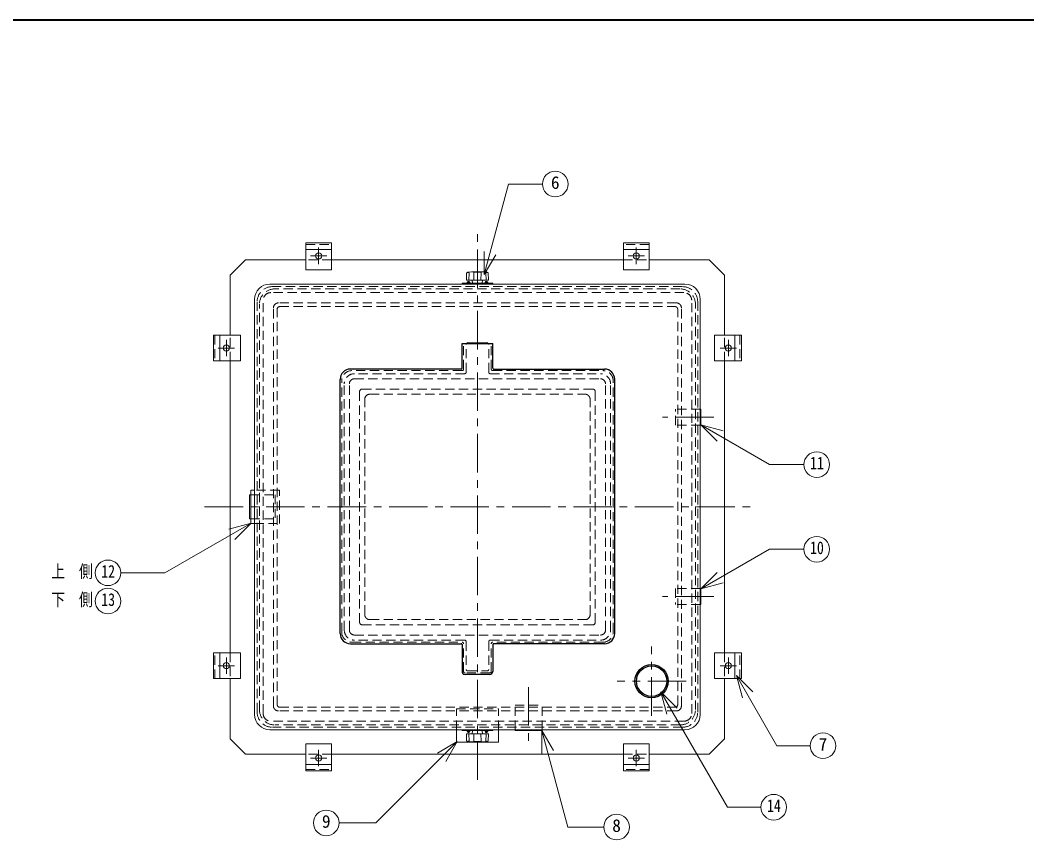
# Model space of a CAD drawing. Units: millimetres, scale not verified. Extents: x -3127 to 2948, y -2102 to 2112.
# Drawn here: x -982 to 983, y 513 to 2112 of the extents above; entities that cross this region are included whole.
import ezdxf
from ezdxf.enums import TextEntityAlignment as Align

# ---------------------------------------------------------------- set-up
doc = ezdxf.new("R2010")
doc.units = ezdxf.units.MM
doc.header["$LTSCALE"] = 15
doc.linetypes.add('CHAIN1', pattern=[8, 5, -1, 1, -1])
doc.linetypes.add('DASHED1', pattern=[1.8, 1.2, -0.6])
doc.layers.add('0-0_ﾚｲﾔ1', color=7, linetype='Continuous', lineweight=18)
doc.styles.add('ＭＳ ゴシック', font='')
doc.styles.get('ＭＳ ゴシック').set_extended_font_data('MS Gothic')

msp = doc.modelspace()

# ---------------------------------------------------------------- linework, layer by layer
at = {"layer": '0-0_ﾚｲﾔ1', "color": 1, "lineweight": 40}
msp.add_line((2948.42, 2112.5), (-3126.58, 2112.5), dxfattribs=at)
at = {"layer": '0-0_ﾚｲﾔ1'}
for p, q in [((-75.81, 1615.78), (-28.42, 1792.61)), ((37.86, 1792.61), (-28.42, 1792.61)), ((-75.81, 1615.78), (-75.81, 1660.78)), ((-75.81, 1615.78), (-53.31, 1654.75)), ((-110.54, 1605.52), (-110.12, 1618.67)), ((-100.84, 1620.99), (-108.22, 1620.6)), ((-106.01, 1605), (-105.53, 1619.55)), ((-77.84, 1621), (-100.32, 1621)), ((-95.93, 1605), (-96.42, 1619.55)), ((-82.22, 1605), (-81.74, 1619.55)), ((-77.32, 1620.99), (-69.93, 1620.6)), ((-72.14, 1605), (-72.63, 1619.55)), ((-67.62, 1605.52), (-68.04, 1618.67)), ((315.92, 1597.5), (-494.08, 1597.5)), ((-119.08, 1599), (-59.08, 1599)), ((-119.08, 1597.5), (-119.08, 1599)), ((-68.12, 1605), (-110.04, 1605)), ((-109.08, 1601), (-109.08, 1599)), ((-104.08, 1601), (-109.08, 1601)), ((-108.08, 1602.52), (-105.08, 1602.52)), ((-108.08, 1601), (-108.08, 1602.52)), ((-106.58, 1601), (-106.58, 1599)), ((-105.08, 1601), (-105.08, 1602.52)), ((-104.08, 1601), (-104.08, 1599)), ((-98.62, 1599.46), (-99.08, 1605)), ((-79.54, 1599.46), (-79.08, 1605)), ((-74.08, 1601), (-74.08, 1599)), ((-74.08, 1601), (-69.08, 1601)), ((-73.08, 1601), (-73.08, 1602.52)), ((-70.08, 1602.52), (-73.08, 1602.52)), ((-71.58, 1601), (-71.58, 1599)), ((-70.08, 1601), (-70.08, 1602.52)), ((-69.08, 1601), (-69.08, 1599)), ((-59.08, 1597.5), (-59.08, 1599)), ((-524.08, 1567.5), (-524.08, 757.5)), ((345.92, 1567.5), (345.92, 757.5)), ((346.98, 1322.4), (390.44, 1310.75)), ((346.98, 1322.4), (480.87, 1245.09)), ((346.98, 1322.4), (378.8, 1290.58)), ((548.25, 1245.09), (480.87, 1245.09)), ((-531.63, 1195), (-531.63, 1130)), ((-524.08, 1195), (-531.63, 1195)), ((-530.77, 1131.08), (-699.14, 1033.87)), ((-530.77, 1131.08), (-574.24, 1119.43)), ((-530.77, 1131.08), (-562.59, 1099.26)), ((-531.63, 1130), (-524.08, 1130)), ((346.98, 1002.61), (480.87, 1079.92)), ((548.25, 1079.92), (480.87, 1079.92)), ((-785.23, 1033.87), (-699.14, 1033.87)), ((346.98, 1002.61), (378.8, 1034.43)), ((346.98, 1002.61), (390.44, 1014.26)), ((416.42, 833.62), (428.06, 790.15)), ((416.42, 833.62), (448.24, 801.8)), ((416.42, 833.62), (495.55, 696.56)), ((269.08, 801.42), (300.9, 769.6)), ((269.08, 801.42), (280.73, 757.95)), ((269.08, 801.42), (398.95, 576.49)), ((315.92, 727.5), (-494.08, 727.5)), ((-119.08, 727.5), (-119.08, 726)), ((-59.08, 727.5), (-59.08, 726)), ((-59.08, 726), (-119.08, 726)), ((-110.54, 719.49), (-110.12, 706.34)), ((-110.04, 720), (-68.12, 720)), ((-109.08, 724), (-109.08, 726)), ((-104.08, 724), (-109.08, 724)), ((-108.08, 724), (-108.08, 722.49)), ((-108.08, 722.49), (-105.08, 722.49)), ((-106.58, 724), (-106.58, 726)), ((-106.01, 720), (-105.53, 705.46)), ((-105.08, 724), (-105.08, 722.49)), ((-104.08, 724), (-104.08, 726)), ((-98.62, 725.55), (-99.08, 720)), ((-95.93, 720), (-96.42, 705.46)), ((-82.22, 720), (-81.74, 705.46)), ((-79.54, 725.55), (-79.08, 720)), ((-74.08, 724), (-74.08, 726)), ((-74.08, 724), (-69.08, 724)), ((-73.08, 724), (-73.08, 722.49)), ((-70.08, 722.49), (-73.08, 722.49)), ((-72.14, 720), (-72.63, 705.46)), ((-71.58, 724), (-71.58, 726)), ((-70.08, 724), (-70.08, 722.49)), ((-69.08, 724), (-69.08, 726)), ((-67.62, 719.49), (-68.04, 706.34)), ((36.89, 726.38), (87.43, 537.77)), ((36.89, 726.38), (59.39, 687.41)), ((36.89, 726.38), (36.89, 681.38)), ((-128.32, 704.67), (-287.08, 545.9)), ((-128.32, 704.67), (-167.29, 682.17)), ((-128.32, 704.67), (-150.82, 665.69)), ((-100.84, 704.02), (-108.22, 704.41)), ((-100.32, 704), (-77.84, 704)), ((-77.32, 704.02), (-69.93, 704.41)), ((560.41, 696.56), (495.55, 696.56)), ((464.3, 576.49), (398.95, 576.49)), ((-287.08, 545.9), (-359.14, 545.9)), ((157.54, 537.77), (87.43, 537.77))]:
    msp.add_line(p, q, dxfattribs=at)
at = {"layer": '0-0_ﾚｲﾔ1', "color": 4, "linetype": 'CHAIN1', "lineweight": 9}
for p, q in [((-89.08, 630), (-89.08, 1695)), ((-415.08, 1652.5), (-383.08, 1652.5)), ((-399.08, 1636.5), (-399.08, 1668.5)), ((236.92, 1652.5), (204.92, 1652.5)), ((220.92, 1636.5), (220.92, 1668.5)), ((-579.08, 1488.5), (-579.08, 1456.5)), ((400.92, 1488.5), (400.92, 1456.5)), ((-563.08, 1472.5), (-595.08, 1472.5)), ((384.92, 1472.5), (416.92, 1472.5)), ((372.25, 1337.5), (272.25, 1337.5)), ((-621.58, 1162.5), (443.42, 1162.5)), ((372.25, 987.5), (272.25, 987.5)), ((250.92, 755), (250.92, 890)), ((-579.08, 836.5), (-579.08, 868.5)), ((400.92, 836.5), (400.92, 868.5)), ((-563.08, 852.5), (-595.08, 852.5)), ((384.92, 852.5), (416.92, 852.5)), ((10.92, 810.95), (10.92, 690.95)), ((318.42, 822.5), (183.42, 822.5)), ((-399.08, 688.5), (-399.08, 656.5)), ((220.92, 688.5), (220.92, 656.5)), ((-415.08, 672.5), (-383.08, 672.5)), ((236.92, 672.5), (204.92, 672.5))]:
    msp.add_line(p, q, dxfattribs=at)
at = {"layer": '0-0_ﾚｲﾔ1', "color": 4, "lineweight": 9}
for p, q in [((-424.08, 1677.8), (-374.08, 1677.8)), ((-424.08, 1665), (-424.08, 1677.8)), ((-374.08, 1665), (-374.08, 1677.8)), ((195.92, 1665), (195.92, 1677.8)), ((245.92, 1677.8), (195.92, 1677.8)), ((245.92, 1665), (245.92, 1677.8)), ((-571.58, 1615), (-541.58, 1645)), ((-541.58, 1645), (-424.08, 1645)), ((-374.08, 1645), (195.92, 1645)), ((245.92, 1645), (363.42, 1645)), ((363.42, 1645), (393.42, 1615)), ((-571.58, 1497.5), (-571.58, 1615)), ((393.42, 1497.5), (393.42, 1615)), ((-604.37, 1497.5), (-604.37, 1447.5)), ((-591.58, 1497.5), (-604.37, 1497.5)), ((413.42, 1497.5), (426.21, 1497.5)), ((426.21, 1497.5), (426.21, 1447.5)), ((-591.58, 1447.5), (-604.37, 1447.5)), ((-571.58, 877.5), (-571.58, 1447.5)), ((393.42, 877.5), (393.42, 1447.5)), ((413.42, 1447.5), (426.21, 1447.5)), ((-533.83, 1139), (-533.83, 1186)), ((-531.63, 1186), (-533.83, 1186)), ((-531.63, 1139), (-533.83, 1139)), ((-591.58, 877.5), (-604.37, 877.5)), ((-604.37, 827.5), (-604.37, 877.5)), ((413.42, 877.5), (426.21, 877.5)), ((426.21, 827.5), (426.21, 877.5)), ((-591.58, 827.5), (-604.37, 827.5)), ((-571.58, 710), (-571.58, 827.5)), ((393.42, 710), (393.42, 827.5)), ((413.42, 827.5), (426.21, 827.5)), ((-130.08, 703.51), (-130.08, 727.5)), ((-48.08, 703.51), (-48.08, 727.5)), ((-541.58, 680), (-571.58, 710)), ((393.42, 710), (363.42, 680)), ((-130.08, 703.51), (-48.08, 703.51)), ((-424.08, 680), (-541.58, 680)), ((195.92, 680), (-374.08, 680)), ((363.42, 680), (245.92, 680)), ((-424.08, 660), (-424.08, 647.21)), ((-374.08, 660), (-374.08, 647.21)), ((195.92, 660), (195.92, 647.21)), ((245.92, 660), (245.92, 647.21)), ((-424.08, 647.21), (-374.08, 647.21)), ((245.92, 647.21), (195.92, 647.21))]:
    msp.add_line(p, q, dxfattribs=at)
at = {"layer": '0-0_ﾚｲﾔ1', "color": 4, "linetype": 'DASHED1', "lineweight": 9}
for p, q in [((-424.08, 1674.94), (-374.08, 1674.94)), ((245.92, 1674.94), (195.92, 1674.94)), ((-374.08, 1645), (-424.08, 1645)), ((195.92, 1645), (245.92, 1645)), ((310.92, 1592.5), (-489.08, 1592.5)), ((314.11, 1580.69), (-492.27, 1580.69)), ((306.41, 1587.99), (-484.57, 1587.99)), ((-519.08, 762.5), (-519.08, 1562.5)), ((-514.57, 767.02), (-514.57, 1557.99)), ((-507.27, 759.32), (-507.27, 1565.69)), ((299.11, 1560.69), (-477.27, 1560.69)), ((-474.97, 1553.4), (296.81, 1553.4)), ((329.11, 759.32), (329.11, 1565.69)), ((336.41, 767.02), (336.41, 1557.99)), ((340.92, 762.5), (340.92, 1562.5)), ((-487.27, 774.32), (-487.27, 1550.69)), ((-479.97, 776.61), (-479.97, 1548.4)), ((301.81, 776.61), (301.81, 1548.4)), ((309.11, 774.32), (309.11, 1550.69)), ((-601.52, 1497.5), (-601.52, 1447.5)), ((-571.58, 1447.5), (-571.58, 1497.5)), ((393.42, 1447.5), (393.42, 1497.5)), ((423.36, 1497.5), (423.36, 1447.5)), ((297.25, 1322), (297.25, 1353)), ((345.92, 1353), (297.25, 1353)), ((345.92, 1322), (297.25, 1322)), ((-531.63, 1186), (-483.83, 1186)), ((-475.63, 1195), (-524.08, 1195)), ((-483.83, 1186), (-483.83, 1139)), ((-475.63, 1130), (-475.63, 1195)), ((-531.63, 1139), (-483.83, 1139)), ((-524.08, 1130), (-475.63, 1130)), ((297.25, 1003), (297.25, 972)), ((345.92, 1003), (297.25, 1003)), ((345.92, 972), (297.25, 972)), ((-601.52, 827.5), (-601.52, 877.5)), ((-571.58, 877.5), (-571.58, 827.5)), ((393.42, 877.5), (393.42, 827.5)), ((423.36, 827.5), (423.36, 877.5)), ((-474.97, 771.61), (296.81, 771.61)), ((-130.08, 768.51), (-48.08, 768.51)), ((-130.08, 727.5), (-130.08, 768.51)), ((-48.08, 727.5), (-48.08, 768.51)), ((-15.58, 775.95), (37.42, 775.95)), ((-15.58, 727.5), (-15.58, 775.95)), ((37.42, 727.5), (37.42, 775.95)), ((299.11, 764.32), (-477.27, 764.32)), ((314.11, 744.32), (-492.27, 744.32)), ((310.92, 732.5), (-489.08, 732.5)), ((306.41, 737.02), (-484.57, 737.02)), ((-374.08, 680), (-424.08, 680)), ((195.92, 680), (245.92, 680)), ((-424.08, 650.07), (-374.08, 650.07)), ((245.92, 650.07), (195.92, 650.07))]:
    msp.add_line(p, q, dxfattribs=at)
at = {"layer": '0-0_ﾚｲﾔ1', "color": 5, "lineweight": 25}
for p, q in [((-119.08, 1481.5), (-59.08, 1481.5)), ((-119.08, 1433), (-119.08, 1481.5)), ((-108.08, 1482.5), (-70.08, 1482.5)), ((-59.08, 1433), (-59.08, 1481.5)), ((-120.58, 1431.5), (-337.08, 1431.5)), ((-57.58, 1431.5), (158.92, 1431.5)), ((-357.08, 915.5), (-357.08, 1411.5)), ((178.92, 915.5), (178.92, 1411.5)), ((-337.08, 895.5), (-120.58, 895.5)), ((-119.08, 894), (-119.08, 841.5)), ((-59.08, 894), (-59.08, 841.5)), ((158.92, 895.5), (-57.58, 895.5)), ((-65.08, 835.5), (-113.08, 835.5))]:
    msp.add_line(p, q, dxfattribs=at)
at = {"layer": '0-0_ﾚｲﾔ1', "linetype": 'DASHED1'}
for p, q in [((-116.08, 1431.5), (-116.08, 1481.5)), ((-111.08, 1425.5), (-111.08, 1479.5)), ((-67.08, 1425.5), (-67.08, 1479.5)), ((-62.08, 1431.5), (-62.08, 1481.5)), ((-119.08, 1428.5), (-334.08, 1428.5)), ((-114.08, 1422.5), (-329.08, 1422.5)), ((-64.08, 1422.5), (150.92, 1422.5)), ((-59.08, 1428.5), (155.92, 1428.5)), ((-354.08, 918.5), (-354.08, 1408.5)), ((-349.08, 922.5), (-349.08, 1402.5)), ((-339.08, 922.5), (-339.08, 1402.5)), ((-329.08, 1412.5), (150.92, 1412.5)), ((160.92, 922.5), (160.92, 1402.5)), ((170.92, 922.5), (170.92, 1402.5)), ((175.92, 918.5), (175.92, 1408.5)), ((-319.08, 937.5), (-319.08, 1387.5)), ((-314.08, 1392.5), (135.92, 1392.5)), ((-299.08, 1382.5), (120.92, 1382.5)), ((140.92, 937.5), (140.92, 1387.5)), ((-309.08, 952.5), (-309.08, 1372.5)), ((130.92, 952.5), (130.92, 1372.5)), ((-314.08, 932.5), (135.92, 932.5)), ((-299.08, 942.5), (120.92, 942.5)), ((-329.08, 912.5), (150.92, 912.5)), ((-334.08, 898.5), (-119.08, 898.5)), ((-114.08, 902.5), (-329.08, 902.5)), ((-116.08, 841.5), (-116.08, 895.5)), ((-111.08, 899.5), (-111.08, 845.5)), ((-67.08, 899.5), (-67.08, 845.5)), ((-64.08, 902.5), (150.92, 902.5)), ((-62.08, 841.5), (-62.08, 895.5)), ((155.92, 898.5), (-59.08, 898.5)), ((-65.08, 838.5), (-113.08, 838.5)), ((-108.08, 842.5), (-70.08, 842.5))]:
    msp.add_line(p, q, dxfattribs=at)
at = {"layer": '0-0_ﾚｲﾔ1'}
for points in [[(-424.08, 1625), (-374.08, 1625), (-374.08, 1665)], [(-424.08, 1625), (-424.08, 1665), (-374.08, 1665)], [(245.92, 1625), (195.92, 1625), (195.92, 1665)], [(245.92, 1625), (245.92, 1665), (195.92, 1665)], [(-551.58, 1497.5), (-551.58, 1447.5), (-591.58, 1447.5)], [(-551.58, 1497.5), (-591.58, 1497.5), (-591.58, 1447.5)], [(373.42, 1497.5), (373.42, 1447.5), (413.42, 1447.5)], [(373.42, 1497.5), (413.42, 1497.5), (413.42, 1447.5)], [(345.92, 1322), (347.25, 1322), (347.25, 1353), (345.92, 1353)], [(345.92, 1003), (347.25, 1003), (347.25, 972), (345.92, 972)], [(-551.58, 827.5), (-551.58, 877.5), (-591.58, 877.5)], [(-551.58, 827.5), (-591.58, 827.5), (-591.58, 877.5)], [(373.42, 827.5), (373.42, 877.5), (413.42, 877.5)], [(373.42, 827.5), (413.42, 827.5), (413.42, 877.5)], [(37.42, 727.5), (37.42, 725.95), (-15.58, 725.95), (-15.58, 727.5)], [(-424.08, 700), (-374.08, 700), (-374.08, 660)], [(-424.08, 700), (-424.08, 660), (-374.08, 660)], [(245.92, 700), (195.92, 700), (195.92, 660)], [(245.92, 700), (245.92, 660), (195.92, 660)]]:
    msp.add_lwpolyline(points, dxfattribs=at)
for centre, radius in [((62.86, 1792.61), 25), ((-399.08, 1652.5), 6), ((220.92, 1652.5), 6), ((-579.08, 1472.5), 6), ((400.92, 1472.5), 6), ((573.25, 1245.09), 25), ((573.25, 1079.92), 25), ((-810.23, 1033.87), 25), ((-810.23, 978.87), 25), ((-579.08, 852.5), 6), ((400.92, 852.5), 6), ((585.41, 696.56), 25), ((-399.08, 672.5), 6), ((220.92, 672.5), 6), ((489.3, 576.49), 25), ((-384.14, 545.9), 25), ((182.54, 537.77), 25)]:
    msp.add_circle(centre, radius, dxfattribs=at)
at = {"layer": '0-0_ﾚｲﾔ1', "color": 5, "lineweight": 25}
for radius in [32.5, 29.7]:
    msp.add_circle((250.92, 822.5), radius, dxfattribs=at)
at = {"layer": '0-0_ﾚｲﾔ1'}
for centre, radius, start, end in [((-108.12, 1618.6), 2, 93.01913, 178.15415), ((-108.58, 1617.94), 2.07, 93.02757, 128.73305), ((-108.5, 1610.05), 9.96, 72.62002, 91.09064), ((-100.32, 1611), 10, 90, 93.01913), ((-95.92, 1619.57), 0.5, 97.29873, 181.90915), ((-89.08, 1566.17), 54.34, 82.70127, 97.29873), ((-82.24, 1619.57), 0.5, 358.09085, 82.70127), ((-77.84, 1611), 10, 86.98087, 90), ((-69.65, 1610.05), 9.96, 88.90936, 107.37998), ((-70.04, 1618.6), 2, 1.84585, 86.98087), ((-69.57, 1617.94), 2.07, 51.26695, 86.97243), ((-494.08, 1567.5), 30, 90, 180), ((-110.04, 1605.5), 0.5, 178.15415, 270), ((-98.12, 1599.5), 0.5, 184.76364, 270), ((-80.04, 1599.5), 0.5, 270, 355.23636), ((-68.12, 1605.5), 0.5, 270, 1.84585), ((315.92, 1567.5), 30, 0, 90), ((-494.08, 757.5), 30, 180, 270), ((315.92, 757.5), 30, 270, 0), ((-110.04, 719.5), 0.5, 90, 181.84585), ((-98.12, 725.5), 0.5, 90, 175.23636), ((-80.04, 725.5), 0.5, 4.76364, 90), ((-68.12, 719.5), 0.5, 358.15415, 90), ((-108.12, 706.41), 2, 181.84585, 266.98087), ((-108.58, 707.07), 2.07, 231.26695, 266.97243), ((-108.5, 714.96), 9.96, 268.90936, 287.37998), ((-100.32, 714), 10, 266.98087, 270), ((-95.92, 705.44), 0.5, 178.09085, 262.70127), ((-89.08, 758.84), 54.34, 262.70127, 277.29873), ((-82.24, 705.44), 0.5, 277.29873, 1.90915), ((-77.84, 714), 10, 270, 273.01913), ((-69.65, 714.96), 9.96, 252.62002, 271.09064), ((-70.04, 706.41), 2, 273.01913, 358.15415), ((-69.57, 707.07), 2.07, 273.02757, 308.73305)]:
    msp.add_arc(centre, radius, start, end, dxfattribs=at)
at = {"layer": '0-0_ﾚｲﾔ1', "color": 4, "linetype": 'DASHED1', "lineweight": 9}
for centre, radius, start, end in [((-489.08, 1562.5), 30, 90, 180), ((310.92, 1562.5), 30, 0, 90), ((-484.57, 1557.99), 30, 90, 180), ((-492.27, 1565.69), 15, 90, 180), ((306.41, 1557.99), 30, 0, 90), ((314.11, 1565.69), 15, 0, 90), ((-477.27, 1550.69), 10, 90, 180), ((-474.97, 1548.4), 5, 90, 180), ((296.81, 1548.4), 5, 0, 90), ((299.11, 1550.69), 10, 0, 90), ((-484.57, 767.02), 30, 180, 270), ((-477.27, 774.32), 10, 180, 270), ((-474.97, 776.61), 5, 180, 270), ((296.81, 776.61), 5, 270, 0), ((299.11, 774.32), 10, 270, 0), ((306.41, 767.02), 30, 270, 0), ((-489.08, 762.5), 30, 180, 270), ((-492.27, 759.32), 15, 180, 270), ((310.92, 762.5), 30, 270, 0), ((314.11, 759.32), 15, 270, 0)]:
    msp.add_arc(centre, radius, start, end, dxfattribs=at)
at = {"layer": '0-0_ﾚｲﾔ1', "linetype": 'DASHED1'}
for centre, radius, start, end in [((-108.08, 1479.5), 3, 138.18969, 180), ((-70.08, 1479.5), 3, 0, 41.81031), ((-334.08, 1408.5), 20, 90, 180), ((-329.08, 1402.5), 20, 90, 180), ((-119.08, 1431.5), 3, 270, 0), ((-114.08, 1425.5), 3, 270, 0), ((-64.08, 1425.5), 3, 180, 270), ((-59.08, 1431.5), 3, 180, 270), ((150.92, 1402.5), 20, 0, 90), ((155.92, 1408.5), 20, 0, 90), ((-329.08, 1402.5), 10, 90, 180), ((150.92, 1402.5), 10, 0, 90), ((-314.08, 1387.5), 5, 90, 180), ((-299.08, 1372.5), 10, 90, 180), ((120.92, 1372.5), 10, 0, 90), ((135.92, 1387.5), 5, 0, 90), ((-299.08, 952.5), 10, 180, 270), ((120.92, 952.5), 10, 270, 0), ((-314.08, 937.5), 5, 180, 270), ((135.92, 937.5), 5, 270, 0), ((-334.08, 918.5), 20, 180, 270), ((-329.08, 922.5), 20, 180, 270), ((-329.08, 922.5), 10, 180, 270), ((150.92, 922.5), 10, 270, 0), ((150.92, 922.5), 20, 270, 0), ((155.92, 918.5), 20, 270, 0), ((-119.08, 895.5), 3, 0, 90), ((-114.08, 899.5), 3, 0, 90), ((-64.08, 899.5), 3, 90, 180), ((-59.08, 895.5), 3, 90, 180), ((-108.08, 845.5), 3, 180, 270), ((-70.08, 845.5), 3, 270, 0), ((-113.08, 841.5), 3, 180, 270), ((-65.08, 841.5), 3, 270, 0)]:
    msp.add_arc(centre, radius, start, end, dxfattribs=at)
at = {"layer": '0-0_ﾚｲﾔ1', "color": 5, "lineweight": 25}
for centre, radius, start, end in [((-108.08, 1479.5), 3, 90, 138.18969), ((-70.08, 1479.5), 3, 41.81031, 90), ((-337.08, 1411.5), 20, 90, 180), ((-120.58, 1433), 1.5, 270, 0), ((-57.58, 1433), 1.5, 180, 270), ((158.92, 1411.5), 20, 0, 90), ((-337.08, 915.5), 20, 180, 270), ((158.92, 915.5), 20, 270, 0), ((-120.58, 894), 1.5, 0, 90), ((-57.58, 894), 1.5, 90, 180), ((-113.08, 841.5), 6, 180, 270), ((-65.08, 841.5), 6, 270, 0)]:
    msp.add_arc(centre, radius, start, end, dxfattribs=at)

# ---------------------------------------------------------------- texts
at = {"layer": '0-0_ﾚｲﾔ1', "style": 'ＭＳ ゴシック'}
for s, p in [('6', (54.42, 1775.73)), ('7', (576.97, 679.68)), ('9', (-392.58, 529.03)), ('8', (174.1, 520.89))]:
    msp.add_text(s, height=24.74, dxfattribs=at).set_placement(p, align=Align.BOTTOM_LEFT)
at = {"layer": '0-0_ﾚｲﾔ1', "style": 'ＭＳ ゴシック', "width": 0.8}
for s, p in [('11', (560.13, 1228.22)), ('10', (560.13, 1063.04)), ('上\u3000側', (-920.86, 1017)), ('12', (-823.36, 1017)), ('下\u3000側', (-920.86, 962)), ('13', (-823.36, 962)), ('14', (476.17, 559.61))]:
    msp.add_text(s, height=24.74, dxfattribs=at).set_placement(p, align=Align.BOTTOM_LEFT)

doc.saveas('drawing.dxf')
